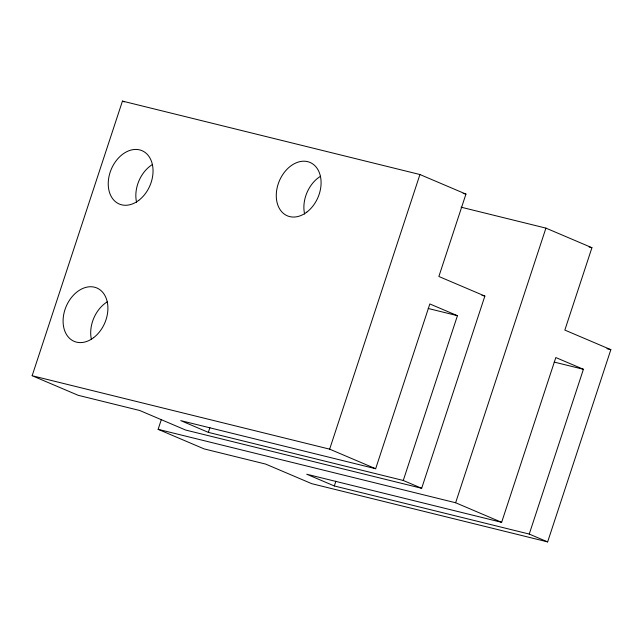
<?xml version="1.0" encoding="UTF-8"?>
<svg xmlns="http://www.w3.org/2000/svg" width="643" height="643" viewBox="0 0 643 643"><rect width="100%" height="100%" fill="white"/><g stroke="black" fill="none" stroke-linecap="round" stroke-linejoin="round"><path stroke-width="0.96" d="M32.15 375.729L122.443 101.104L419.943 174.526L465.95 194.098L438.864 276.482L484.87 296.061L421.663 488.294L185.714 430.071L139.708 410.491L78.157 395.3L32.15 375.729L329.65 449.152L375.657 468.723L429.837 303.946L457.438 315.689L403.265 480.466L421.663 488.294M461.063 207.183L545.923 228.12L591.93 247.7L564.843 330.084L610.85 349.655L547.643 541.896L311.694 483.665L265.688 464.093L204.136 448.902L158.13 429.331L161.264 419.791M403.265 480.466L208.348 432.369L209.915 427.603M329.65 449.152L419.943 174.526M547.643 541.896L529.245 534.068L334.328 485.963L335.895 481.205M529.245 534.068L583.418 369.291L555.817 357.548L501.636 522.325L455.63 502.754L545.923 228.12M463.153 193.406L465.95 194.098M589.133 247.008L591.93 247.7M481.945 295.338L484.87 296.061M606.952 348.699L610.85 349.655M428.198 308.479L457.438 315.689M554.178 362.073L583.418 369.291M375.657 468.723L180.739 420.618L208.348 432.369M158.13 429.331L455.63 502.754M501.636 522.325L306.727 474.221L334.328 485.963M122.443 101.104L124.284 101.883M91.435 339.576A28.999 21.002 -67 0 1 107.365 301.784M136.581 202.264A28.999 21.002 -67 0 1 152.512 164.471M304.621 214.047A28.999 21.002 -67 0 1 320.552 176.254M93.621 337.671A28.999 21.002 -67 0 0 99.528 289.454A28.999 21.002 -67 0 0 63.344 316.886A28.999 21.002 -67 0 0 93.621 337.671M138.767 200.351A28.999 21.002 -67 0 0 144.675 152.142A28.999 21.002 -67 0 0 108.49 179.574A28.999 21.002 -67 0 0 138.767 200.351M306.807 212.134A28.999 21.002 -67 0 0 312.715 163.917A28.999 21.002 -67 0 0 276.53 191.349A28.999 21.002 -67 0 0 306.807 212.134"/></g></svg>
